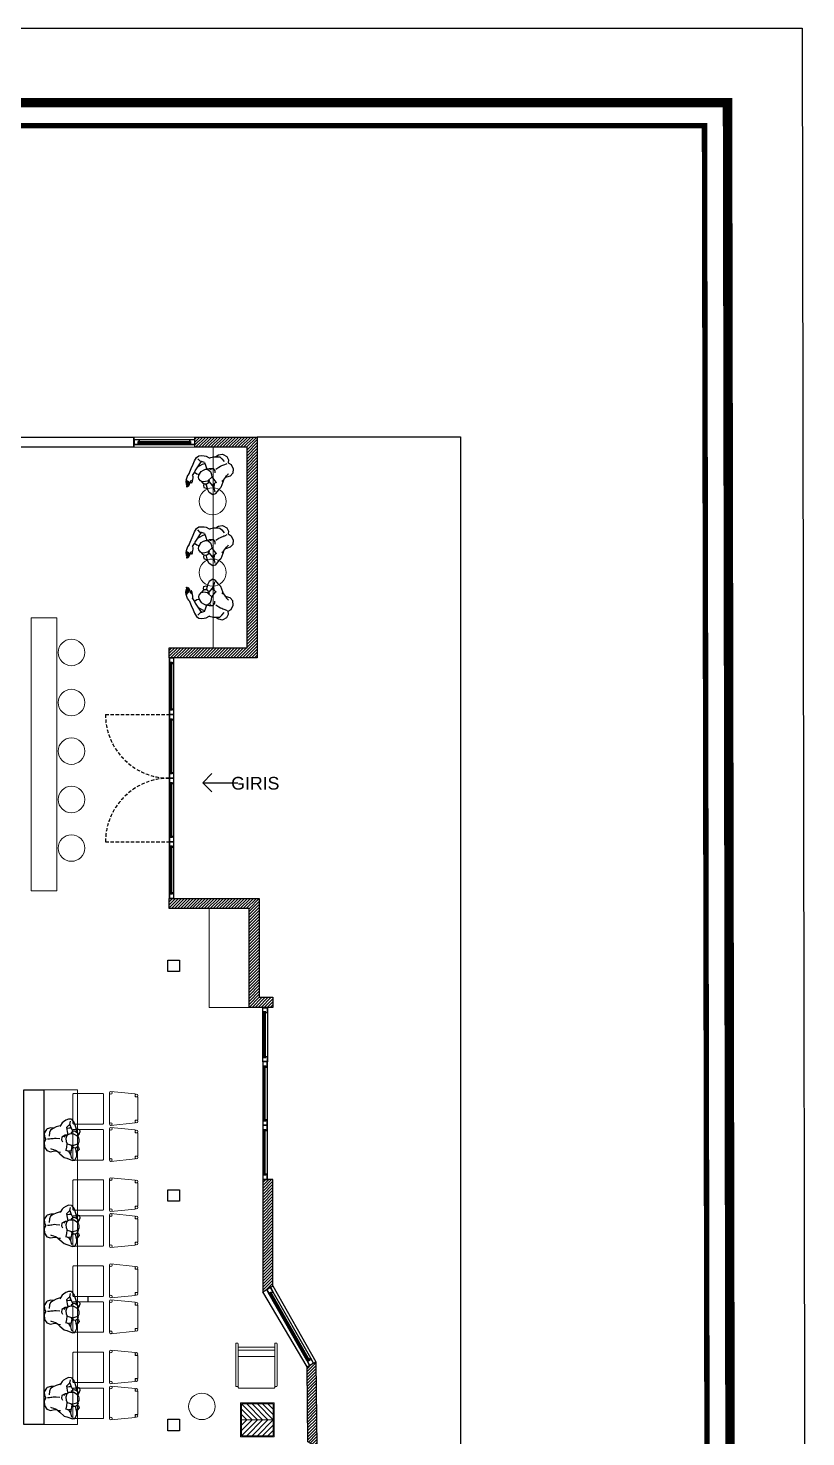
# Model space of a CAD drawing. Header units: centimetres. Extents: x 131563 to 145359, y 24878 to 28066.
# Drawn here: x 144211 to 145359, y 25986 to 28066 of the extents above; entities that cross this region are included whole.
import ezdxf

# ---------------------------------------------------------------- set-up
doc = ezdxf.new("R2010")
doc.units = ezdxf.units.CM
doc.header["$LTSCALE"] = 10
doc.header["$MEASUREMENT"] = 0
doc.linetypes.add('DASHED', pattern=[0.75, 0.5, -0.25])
for name, color, linetype in [('141125_RT1$0$xref_4_vitrin_kaplama$0$2DCAM', 4, 'Continuous'), ('141125_RT1$0$xref_4_vitrin_kaplama$0$2DKONST2', 253, 'Continuous'), ('LP-DIMENSION_INT_100', 51, 'Continuous'), ('S2000-002 Çizgi', 7, 'Continuous'), ('SD-YAZI', 233, 'Continuous'), ('wall', 255, 'Continuous')]:
    doc.layers.add(name, color=color, linetype=linetype)
for name, color, linetype, lineweight in [('ARK_AHŞAP', 45, 'Continuous', 15), ('ARK_METAL', 252, 'Continuous', 15), ('Auto-Antet', 7, 'Continuous', 18), ('tefriş', 45, 'Continuous', 18)]:
    doc.layers.add(name, color=color, linetype=linetype, lineweight=lineweight)
doc.styles.get("Standard").update_dxf_attribs({"font": 'arial.ttf'})
pattern_1 = [(45, (14975.7903, 0), (-2.20970869, 2.20970869), [])]

# ---------------------------------------------------------------- blocks, each defined once
blk = doc.blocks.new('insanplanoturan2')
for p, q in [((-4.3, 28), (-8.1, 30.2)), ((-1.5, 25.7), (-5.3, 20.4)), ((-3.6, 26.9), (-4.3, 28)), ((1.1, 27.4), (-1.5, 25.7)), ((3.3, 27.8), (1.1, 27.4)), ((7, 27.1), (3.3, 27.8)), ((8.6, 26), (7, 27.1)), ((10.1, 23.6), (8.6, 26)), ((10.2, 25.9), (9.3, 25.7)), ((9.3, 25.7), (9.6, 24.5)), ((11.4, 17.6), (10.1, 23.6)), ((11.6, 25.2), (10.2, 25.9)), ((13.4, 24.1), (11.6, 25.2)), ((13.2, 24.2), (15, 25.8)), ((15, 20.9), (13.4, 24.1)), ((14.5, 17.8), (15, 20.9)), ((16.3, 21.5), (14.7, 21.5)), ((15, 25.8), (17.9, 26.1)), ((15, 20.9), (15, 20.9)), ((20.1, 21.8), (16.3, 21.5)), ((17.9, 26.1), (20.4, 23.5)), ((23.7, 22.2), (20.1, 21.8)), ((20.4, 23.5), (20.2, 21.8)), ((27.8, 21.9), (23.7, 22.2)), ((33.1, 18.4), (27.8, 21.9)), ((-27.3, 18.7), (-27.9, 14.4)), ((-27.9, 14.4), (-26.5, 10.2)), ((-27.3, 18.7), (-27.3, 18.7)), ((-26.5, 10.2), (-24.7, 7)), ((-24.7, 7), (-23.1, 4.5)), ((-20, 15.9), (-24.5, 17.3)), ((-23.1, 4.5), (-19.4, 1.7)), ((-18.8, 14.3), (-20, 15.9)), ((-19.4, 1.7), (-18.3, 0.6)), ((-19.3, 1.6), (-18, -4.7)), ((-15.7, 10.7), (-18.8, 14.3)), ((-15.7, 10.7), (-9.9, 11)), ((-14, 17.3), (-14.4, 14.2)), ((-14.4, 14.2), (-14.1, 10.9)), ((-9.9, 11), (-5.1, 11.6)), ((-5.3, 20.4), (-5.8, 16.4)), ((-5.8, 16.4), (-5.8, 13.5)), ((-5.8, 14.5), (-5.5, 12.7)), ((-5.8, 13.5), (-4.1, 10.1)), ((-5.5, 12.7), (-4.9, 10.3)), ((-4.9, 10.3), (-4.5, 7.8)), ((-4.5, 7.8), (-2.1, 5.5)), ((-4.5, 7.8), (-4.5, 7.3)), ((-4.5, 7.3), (-2.4, 2.5)), ((-4.1, 10.1), (0.4, 8)), ((-2.4, 2.5), (1.6, 1.8)), ((0.4, 8), (4.7, 8.1)), ((1.6, 1.8), (4.6, 2.7)), ((4.7, 8.1), (8.4, 9.4)), ((8.3, 9.1), (13.3, 8.1)), ((8.4, 9.4), (11, 16.1)), ((11.4, 15), (10.6, 15.2)), ((11, 16.1), (11.4, 17.6)), ((11.4, 15), (12.6, 15.8)), ((12.6, 15.8), (13, 16.7)), ((12.9, 16.1), (20.7, 13.9)), ((13, 16.7), (14.5, 17.8)), ((13.3, 8.1), (17.6, 6.8)), ((17.6, 6.8), (19.3, 10.2)), ((17.6, 6.8), (18.6, 6.3)), ((19.3, 14.3), (19.3, 10.2)), ((19.3, 10.2), (24.2, 13.1)), ((20.7, 13.9), (24.2, 13.1)), ((22, -2.6), (28, 3.2)), ((24.2, 13.1), (28.6, 13.7)), ((28, 3.2), (29.4, 7)), ((28.6, 13.7), (30.4, 14.2)), ((29.4, 7), (33.3, 14.9)), ((33.3, 14.9), (33.1, 18.4)), ((-18, -4.7), (-16.2, -9.1)), ((-16.6, -8.2), (-17.3, -12.8)), ((-17.3, -12.8), (-16.1, -18.2)), ((-16.2, -9.1), (-14, -13.4)), ((-16.1, -18.2), (-15.3, -19.1)), ((-15.3, -19.1), (-10.3, -23)), ((-14, -13.4), (-10.4, -15.1)), ((-10.4, -15.1), (-5.2, -16.3)), ((-0.8, -6.1), (-1.2, -8.6)), ((-1.2, -8.6), (-1, -10.8)), ((-1, -10.8), (-1, -12.7)), ((-1, -12.7), (-1, -14.1)), ((-1, -14.1), (-0.7, -15.8)), ((-0.7, -15.8), (-1, -19.2)), ((0.1, -0.8), (-0.8, -6.1)), ((14.2, -14.2), (13.8, -15.3)), ((15.6, -11.1), (14.2, -14.2)), ((16.8, -8.8), (15.6, -11.1)), ((15.7, -21.3), (17.9, -16.1)), ((19.5, -4.9), (16.8, -8.8)), ((17.2, -10.3), (17.5, -7.8)), ((17.9, -16.1), (17.2, -10.3)), ((20, -1.6), (19.5, -4.9)), ((19.5, -4.9), (22, -2.6)), ((-10.3, -23), (-5, -23.1)), ((-5, -23.1), (-1.2, -21.4)), ((-1.2, -21.4), (3.1, -24.4)), ((3.1, -24.4), (10.1, -24.5)), ((10.1, -24.5), (15.7, -21.3))]:
    blk.add_line(p, q)
for points in [[(-27.3, 18.7), (-21.8, 22.3), (-14.1, 24.1), (-7.3, 24.6)], [(-8.1, 30.2), (-10.9, 29.7), (-12.2, 26.3), (-12.6, 24.2)], [(-1.5, 25.7), (-2.5, 27), (-5.4, 26.7), (-7.3, 24.6), (-9.2, 21.9), (-8.9, 19.2), (-7.3, 16.5), (-5.8, 16.4)], [(-20, 15.9), (-15.5, 16.7), (-9.5, 19.1), (-8.9, 19.2)]]:
    blk.add_lwpolyline(points)
blk = doc.blocks.new('xccxc')
at = {"rotation": 180}
blk.add_blockref('insanplanoturan2', (220488.9, -31825.1), dxfattribs=at)
blk = doc.blocks.new('dada')
for p, q in [((219967.8, -31810.1), (219965.6, -31815.3)), ((219965.6, -31815.3), (219966.3, -31821)), ((219973.4, -31806.9), (219967.8, -31810.1)), ((219967.9, -31820.3), (219969.4, -31817.1)), ((219969.4, -31817.1), (219969.8, -31816.1)), ((219980.5, -31807), (219973.4, -31806.9)), ((219984.7, -31810), (219980.5, -31807)), ((219984.3, -31815.6), (219984.6, -31812.1)), ((219984.6, -31817.3), (219984.3, -31815.6)), ((219984.6, -31818.7), (219984.6, -31817.3)), ((219984.6, -31820.5), (219984.6, -31818.7)), ((219988.6, -31808.2), (219984.7, -31810)), ((219993.9, -31808.4), (219988.6, -31808.2)), ((219994, -31816.3), (219988.8, -31815.1)), ((219998.9, -31812.3), (219993.9, -31808.4)), ((219997.6, -31817.9), (219994, -31816.3)), ((219999.7, -31822.2), (219997.6, -31817.9)), ((219999.7, -31813.2), (219998.9, -31812.3)), ((220000.9, -31818.5), (219999.7, -31813.2)), ((220000.2, -31823.1), (220000.9, -31818.5)), ((219954.2, -31838.4), (219950.3, -31846.2)), ((219955.5, -31834.6), (219954.2, -31838.4)), ((219961.5, -31828.8), (219955.5, -31834.6)), ((219964.1, -31826.5), (219961.5, -31828.8)), ((219963.6, -31829.8), (219964.1, -31826.5)), ((219964.1, -31826.5), (219966.7, -31822.6)), ((219965.9, -31838.1), (219964.3, -31841.6)), ((219965.9, -31838.1), (219965, -31837.7)), ((219970.3, -31839.5), (219965.9, -31838.1)), ((219966.3, -31821), (219966.1, -31823.5)), ((219966.7, -31822.6), (219967.9, -31820.3)), ((219975.3, -31840.4), (219970.3, -31839.5)), ((219978.8, -31839.4), (219975.1, -31840.7)), ((219983.2, -31839.4), (219978.8, -31839.4)), ((219982, -31833.1), (219978.9, -31834)), ((219985.9, -31833.9), (219982, -31833.1)), ((219987.6, -31841.5), (219983.2, -31839.4)), ((219983.4, -31830.6), (219984.4, -31825.3)), ((219984.4, -31825.3), (219984.7, -31822.8)), ((219984.7, -31822.8), (219984.6, -31820.5)), ((219988.1, -31839.2), (219985.7, -31836.9)), ((219988, -31838.6), (219985.9, -31833.9)), ((219988.1, -31839.2), (219988, -31838.6)), ((219988.5, -31841.6), (219988.1, -31839.2)), ((220001.6, -31826.6), (219999.7, -31822.2)), ((220002.8, -31833), (220001.6, -31826.6)), ((220002.9, -31833.1), (220001.9, -31831.9)), ((220006.7, -31835.8), (220002.9, -31833.1)), ((220008.3, -31838.4), (220006.7, -31835.8)), ((220010.1, -31841.6), (220008.3, -31838.4)), ((219950.3, -31846.2), (219950.4, -31849.8)), ((219950.4, -31849.8), (219955.8, -31853.3)), ((219954.9, -31845.1), (219953.1, -31845.6)), ((219959.4, -31844.5), (219954.9, -31845.1)), ((219955.8, -31853.3), (219959.9, -31853.5)), ((219964.3, -31841.6), (219959.4, -31844.5)), ((219962.8, -31845.2), (219959.4, -31844.5)), ((219959.9, -31853.5), (219963.5, -31853.2)), ((219970.6, -31847.5), (219962.8, -31845.2)), ((219963.2, -31854.8), (219963.4, -31853.2)), ((219965.6, -31857.5), (219963.2, -31854.8)), ((219963.5, -31853.2), (219967.3, -31852.8)), ((219964.2, -31845.6), (219964.3, -31841.6)), ((219968.5, -31857.1), (219965.6, -31857.5)), ((219967.3, -31852.8), (219968.8, -31852.9)), ((219970.3, -31855.5), (219968.5, -31857.1)), ((219969.1, -31849.2), (219968.6, -31852.2)), ((219968.6, -31852.2), (219970.2, -31855.4)), ((219968.6, -31852.2), (219968.6, -31852.2)), ((219970.6, -31848), (219969.1, -31849.2)), ((219970.2, -31855.4), (219972, -31856.6)), ((219971, -31847.2), (219970.6, -31848)), ((219972.2, -31846.3), (219971, -31847.2)), ((219972, -31856.6), (219973.4, -31857.2)), ((219972.2, -31846.3), (219972.9, -31846.5)), ((219972.6, -31847.5), (219972.2, -31849)), ((219972.2, -31849), (219973.4, -31855)), ((219975.1, -31840.7), (219972.6, -31847.5)), ((219973.4, -31855), (219974.9, -31857.4)), ((219973.4, -31857.2), (219974.3, -31857.1)), ((219974.3, -31857.1), (219974, -31855.9)), ((219974.9, -31857.4), (219976.6, -31858.5)), ((219976.6, -31858.5), (219980.3, -31859.2)), ((219980.3, -31859.2), (219982.4, -31858.8)), ((219982.4, -31858.8), (219985.1, -31857.1)), ((219985.1, -31857.1), (219988.9, -31851.8)), ((219985.8, -31856.2), (219987.9, -31859.4)), ((219989.4, -31844.9), (219987.6, -31841.5)), ((219987.9, -31859.4), (219991.6, -31861.6)), ((219989.1, -31844.1), (219988.5, -31841.6)), ((219993.5, -31842.3), (219988.6, -31843)), ((219988.9, -31851.8), (219989.4, -31847.8)), ((219989.4, -31845.9), (219989.1, -31844.1)), ((219989.4, -31847.8), (219989.4, -31844.9)), ((219991.6, -31861.6), (219993.2, -31859.7)), ((219993.2, -31859.7), (219997, -31853.7)), ((219999.3, -31842.1), (219993.5, -31842.3)), ((219997, -31853.7), (219997.9, -31845.6)), ((219997, -31853.7), (220000, -31849)), ((219997.9, -31845.6), (219997.6, -31842.2)), ((219998.7, -31863.7), (220003.7, -31858.5)), ((219999.3, -31842.1), (220002.3, -31845.7)), ((220000, -31849), (220002.3, -31845.7)), ((220002.3, -31845.7), (220003.5, -31847.3)), ((220003.5, -31847.3), (220008, -31848.7)), ((220003.7, -31858.5), (220007.4, -31854.5)), ((220007.4, -31854.5), (220010.8, -31850.1)), ((220011.5, -31845.8), (220010.1, -31841.6)), ((220010.8, -31850.1), (220011.5, -31845.8)), ((220010.8, -31850.1), (220010.8, -31850.1)), ((219976.3, -31878.1), (219976.7, -31876.9)), ((219976.4, -31878.4), (219976.3, -31878.1)), ((219976.8, -31878.5), (219976.4, -31878.4)), ((219976.5, -31879.8), (219978.1, -31877.9)), ((219976.6, -31880.4), (219976.5, -31879.8)), ((219976.9, -31880.6), (219976.6, -31880.4)), ((219976.7, -31876.9), (219977.5, -31876.1)), ((219977.9, -31877.8), (219976.8, -31878.5)), ((219979.2, -31879.3), (219976.9, -31880.6)), ((219977.5, -31876.1), (219978.5, -31875)), ((219978.7, -31877), (219977.9, -31877.8)), ((219978.1, -31877.9), (219979, -31877.2)), ((219978.5, -31875), (219979.2, -31874.4)), ((219980.1, -31875.8), (219978.7, -31877)), ((219980.1, -31870.4), (219978.8, -31871.8)), ((219978.8, -31871.8), (219978.9, -31872.1)), ((219978.9, -31872.1), (219979.2, -31872.2)), ((219979, -31877.2), (219980.3, -31876.2)), ((219979.2, -31872.2), (219981.2, -31871.8)), ((219979.2, -31874.4), (219980.3, -31873.4)), ((219981, -31877.7), (219979.2, -31879.3)), ((219981.2, -31878.6), (219979.2, -31879.3)), ((219979.4, -31879.5), (219979.2, -31879.3)), ((219981, -31879.2), (219979.4, -31879.5)), ((219981, -31869.8), (219980.1, -31870.4)), ((219982.1, -31874.4), (219980.1, -31875.8)), ((219980.3, -31873.4), (219981.5, -31872.2)), ((219980.3, -31876.2), (219981.3, -31875.3)), ((219983.2, -31868.1), (219981, -31869.8)), ((219982.2, -31876.8), (219981, -31877.7)), ((219984.3, -31878.3), (219981, -31879.2)), ((219981.2, -31871.8), (219982.2, -31871.3)), ((219983.5, -31877.4), (219981.2, -31878.6)), ((219981.3, -31875.3), (219982.2, -31874.6)), ((219981.5, -31872.2), (219982.2, -31871.3)), ((219982.2, -31874.6), (219982.1, -31874.4)), ((219982.2, -31871.3), (219982.7, -31870.2)), ((219982.2, -31874.6), (219983.9, -31875.9)), ((219982.2, -31876.8), (219983.9, -31875.9)), ((219984.9, -31866.8), (219983.2, -31868.1)), ((219985.2, -31876.8), (219983.5, -31877.4)), ((219983.9, -31875.9), (219986.7, -31877.1)), ((219986.7, -31877.1), (219984.3, -31878.3)), ((219986.8, -31865.9), (219984.9, -31866.8)), ((219986, -31876.8), (219985.2, -31876.8)), ((219987.9, -31875.9), (219986.7, -31877.1)), ((219988.6, -31865.9), (219986.8, -31865.9)), ((219991.2, -31872.7), (219987.9, -31875.9)), ((219988.6, -31865.9), (219991.6, -31861.6)), ((219993.3, -31869.5), (219991.2, -31872.7)), ((219993.3, -31869.5), (219998.7, -31863.7))]:
    blk.add_line(p, q)

msp = doc.modelspace()

# ---------------------------------------------------------------- hatches: boundary and pattern name
at = {"layer": 'LP-DIMENSION_INT_100'}
h = msp.add_hatch(dxfattribs=at)
h.set_pattern_fill('ANSI31', color=252, scale=25)
h.set_pattern_definition(pattern_1)
h.paths.add_polyline_path([(144457.5, 27447.2), (144457.5, 27462.2), (144549.5, 27462.2), (144549.5, 27136.2), (144419.5, 27136.2), (144419.5, 27151.2), (144534.5, 27151.2), (144534.5, 27447.2)])
h = msp.add_hatch(dxfattribs=at)
h.set_pattern_fill('ANSI31', color=252, scale=25)
h.set_pattern_definition(pattern_1)
h.paths.add_polyline_path([(144419.5, 26781.2), (144552.5, 26781.2), (144552.5, 26635.2), (144572.5, 26635.2), (144572.5, 26620.2), (144537.5, 26620.2), (144537.5, 26766.2), (144419.5, 26766.2)])
h = msp.add_hatch(dxfattribs=at)
h.set_pattern_fill('ANSI31', color=252, scale=25)
h.set_pattern_definition(pattern_1)
h.paths.add_polyline_path([(144572.5, 26366.2), (144557.5, 26366.2), (144557.5, 26200.2), (144572.5, 26209)])
h = msp.add_hatch(dxfattribs=at)
h.set_pattern_fill('ANSI31', color=252, scale=25)
h.set_pattern_definition(pattern_1)
h.paths.add_polyline_path([(144624, 25979), (144622.9, 26089.5), (144635.8, 26097.2), (144637.2, 25971.7)])

# ---------------------------------------------------------------- linework, layer by layer
msp.add_line((144300, 26185.6, 0), (144300, 26193.6, 0))
msp.add_lwpolyline([(142189.1, 28066), (145353.5, 28066), (145359, 24878.1), (142194.7, 24878.1)], close=True)
at = {"layer": '141125_RT1$0$xref_4_vitrin_kaplama$0$2DCAM'}
for p, q in [((144449.5, 27458.4), (144375.5, 27458.4)), ((144375.8, 27451.4), (144449.2, 27451.4)), ((144419.5, 27127.9), (144419.5, 27061)), ((144426.5, 27060.7), (144426.5, 27128.2)), ((144419.5, 27044.4), (144419.5, 26967)), ((144426.5, 26966.7), (144426.5, 27044.7)), ((144419.5, 26950.4), (144419.5, 26873)), ((144426.5, 26872.7), (144426.5, 26950.7)), ((144419.5, 26856.6), (144419.5, 26789.5)), ((144426.5, 26789.2), (144426.5, 26856.9)), ((144557.5, 26548.2), (144557.5, 26611.9)), ((144564.5, 26612.2), (144564.5, 26547.9)), ((144557.5, 26531.9), (144557.5, 26454.5)), ((144564.5, 26454.2), (144564.5, 26532.2)), ((144557.5, 26438.1), (144557.5, 26374.5)), ((144564.5, 26374.2), (144564.5, 26438.4)), ((144622.5, 26099), (144567, 26196.9)), ((144628.7, 26102.2), (144573.2, 26200.1))]:
    msp.add_line(p, q, dxfattribs=at)
for points in [[(144450.9, 27455.1), (144374.1, 27455.1)], [(144374.1, 27452.9), (144375.1, 27452.9), (144375.1, 27454.5), (144374.1, 27454.5)], [(144374.1, 27454.5), (144450.9, 27454.5)], [(144450.9, 27452.3), (144374.1, 27452.3), (144374.1, 27452.9), (144450.9, 27452.9)], [(144450.9, 27454.5), (144449.9, 27454.5), (144449.9, 27452.9), (144450.9, 27452.9)], [(144420.4, 27059.3), (144420.4, 27129.6), (144421, 27129.6), (144421, 27060.3)], [(144421, 27129.6), (144421, 27128.6), (144422.6, 27128.6), (144422.6, 27129.6)], [(144422.6, 27129.6), (144422.6, 27060.3)], [(144423.2, 27059.3), (144423.2, 27129.6)], [(144422.6, 27086.2), (144422.6, 27087.2), (144421, 27087.2), (144421, 27086.2)], [(144422.6, 27059.3), (144422.6, 27060.3), (144421, 27060.3), (144421, 27059.3)], [(144420.4, 26965.3), (144420.4, 27046.1), (144421, 27046.1), (144421, 26965.3)], [(144421, 27046.1), (144421, 27045.1), (144422.6, 27045.1), (144422.6, 27046.1)], [(144422.6, 27046.1), (144422.6, 26965.3)], [(144423.2, 26965.3), (144423.2, 27046.1)], [(144422.6, 26965.3), (144422.6, 26966.3), (144421, 26966.3), (144421, 26965.3)], [(144420.4, 26871.3), (144420.4, 26952.1), (144421, 26952.1), (144421, 26871.3)], [(144421, 26952.1), (144421, 26951.1), (144422.6, 26951.1), (144422.6, 26952.1)], [(144422.6, 26952.1), (144422.6, 26871.3)], [(144423.2, 26871.3), (144423.2, 26952.1)], [(144422.6, 26871.3), (144422.6, 26872.3), (144421, 26872.3), (144421, 26871.3)], [(144420.4, 26787.8), (144420.4, 26858.3), (144421, 26858.3), (144421, 26787.8)], [(144421, 26858.3), (144421, 26857.3), (144422.6, 26857.3), (144422.6, 26858.3)], [(144422.6, 26858.3), (144422.6, 26787.8)], [(144423.2, 26787.8), (144423.2, 26858.3)], [(144422.6, 26787.8), (144422.6, 26788.8), (144421, 26788.8), (144421, 26787.8)], [(144558.4, 26613.6), (144558.4, 26546.5), (144559, 26546.5), (144559, 26613.6)], [(144560.6, 26613.6), (144560.6, 26612.6), (144559, 26612.6), (144559, 26613.6)], [(144560.6, 26546.5), (144560.6, 26613.6)], [(144561.2, 26613.6), (144561.2, 26546.5)], [(144559, 26546.5), (144559, 26547.5), (144560.6, 26547.5), (144560.6, 26546.5)], [(144558.4, 26452.8), (144558.4, 26533.6), (144559, 26533.6), (144559, 26452.8)], [(144559, 26533.6), (144559, 26532.6), (144560.6, 26532.6), (144560.6, 26533.6)], [(144560.6, 26533.6), (144560.6, 26452.8)], [(144561.2, 26452.8), (144561.2, 26533.6)], [(144560.6, 26452.8), (144560.6, 26453.8), (144559, 26453.8), (144559, 26452.8)], [(144558.4, 26372.8), (144558.4, 26439.8), (144559, 26439.8), (144559, 26372.8)], [(144559, 26439.8), (144559, 26438.8), (144560.6, 26438.8), (144560.6, 26439.8)], [(144560.6, 26439.8), (144560.6, 26372.8)], [(144561.2, 26372.8), (144561.2, 26439.8)], [(144560.6, 26372.8), (144560.6, 26373.8), (144559, 26373.8), (144559, 26372.8)], [(144624.1, 26097.9), (144567.2, 26198.3), (144567.8, 26198.6), (144624.6, 26098.2)], [(144567.8, 26198.6), (144568.2, 26197.7), (144569.6, 26198.5), (144569.1, 26199.4)], [(144569.1, 26199.4), (144626, 26099)], [(144626.5, 26099.3), (144569.7, 26199.7)], [(144626, 26099), (144625.5, 26099.9), (144624.1, 26099.1), (144624.6, 26098.2)]]:
    msp.add_lwpolyline(points, dxfattribs=at)
at = {"layer": '141125_RT1$0$xref_4_vitrin_kaplama$0$2DKONST2'}
for points in [[(144374.1, 27451.9), (144374.1, 27455.7), (144375.5, 27455.7), (144375.5, 27458.4), (144368.5, 27458.4), (144368.5, 27458.4), (144367.5, 27458.4), (144367.5, 27451.9), (144367.5, 27451.9), (144367.5, 27451.4), (144375.8, 27451.4), (144375.8, 27451.9)], [(144373.9, 27451.7), (144373.9, 27456), (144375.3, 27456), (144375.3, 27458.2), (144368.8, 27458.2), (144368.8, 27458.2), (144367.8, 27458.2), (144367.8, 27451.7)], [(144456.5, 27451.4), (144457.5, 27451.4), (144457.5, 27457.9), (144457.5, 27457.9), (144457.5, 27458.4), (144449.5, 27458.4), (144449.5, 27455.7), (144450.9, 27455.7), (144450.9, 27451.9), (144449.2, 27451.9), (144449.2, 27451.4), (144456.5, 27451.4)], [(144456.3, 27451.7), (144457.3, 27451.7), (144457.3, 27458.2), (144449.8, 27458.2), (144449.8, 27456), (144451.2, 27456), (144451.2, 27451.7), (144456.3, 27451.7)], [(144420, 27129.6), (144423.8, 27129.6), (144423.8, 27128.2), (144426.5, 27128.2), (144426.5, 27135.2), (144426.5, 27135.2), (144426.5, 27136.2), (144420, 27136.2), (144420, 27136.2), (144419.5, 27136.2), (144419.5, 27127.9), (144420, 27127.9)], [(144419.8, 27129.8), (144424.1, 27129.8), (144424.1, 27128.4), (144426.3, 27128.4), (144426.3, 27134.9), (144426.3, 27134.9), (144426.3, 27135.9), (144419.8, 27135.9)], [(144419.5, 27053.7), (144419.5, 27052.7), (144426, 27052.7), (144426, 27052.7), (144426.5, 27052.7), (144426.5, 27060.7), (144423.8, 27060.7), (144423.8, 27059.3), (144420, 27059.3), (144420, 27061), (144419.5, 27061), (144419.5, 27053.7)], [(144419.8, 27053.9), (144419.8, 27052.9), (144426.3, 27052.9), (144426.3, 27060.4), (144424.1, 27060.4), (144424.1, 27059), (144419.8, 27059), (144419.8, 27053.9)], [(144420, 27046.1), (144423.8, 27046.1), (144423.8, 27044.7), (144426.5, 27044.7), (144426.5, 27051.7), (144426.5, 27051.7), (144426.5, 27052.7), (144420, 27052.7), (144420, 27052.7), (144419.5, 27052.7), (144419.5, 27044.4), (144420, 27044.4)], [(144419.8, 27046.3), (144424.1, 27046.3), (144424.1, 27044.9), (144426.3, 27044.9), (144426.3, 27051.4), (144426.3, 27051.4), (144426.3, 27052.4), (144419.8, 27052.4)], [(144419.5, 26959.7), (144419.5, 26958.7), (144426, 26958.7), (144426, 26958.7), (144426.5, 26958.7), (144426.5, 26966.7), (144423.8, 26966.7), (144423.8, 26965.3), (144420, 26965.3), (144420, 26967), (144419.5, 26967), (144419.5, 26959.7)], [(144420, 26952.1), (144423.8, 26952.1), (144423.8, 26950.7), (144426.5, 26950.7), (144426.5, 26957.7), (144426.5, 26957.7), (144426.5, 26958.7), (144420, 26958.7), (144420, 26958.7), (144419.5, 26958.7), (144419.5, 26950.4), (144420, 26950.4)], [(144419.8, 26959.9), (144419.8, 26958.9), (144426.3, 26958.9), (144426.3, 26966.4), (144424.1, 26966.4), (144424.1, 26965), (144419.8, 26965), (144419.8, 26959.9)], [(144419.8, 26952.3), (144424.1, 26952.3), (144424.1, 26950.9), (144426.3, 26950.9), (144426.3, 26957.4), (144426.3, 26957.4), (144426.3, 26958.4), (144419.8, 26958.4)], [(144419.5, 26865.7), (144419.5, 26864.7), (144426, 26864.7), (144426, 26864.7), (144426.5, 26864.7), (144426.5, 26872.7), (144423.8, 26872.7), (144423.8, 26871.3), (144420, 26871.3), (144420, 26873), (144419.5, 26873), (144419.5, 26865.7)], [(144419.8, 26865.9), (144419.8, 26864.9), (144426.3, 26864.9), (144426.3, 26872.4), (144424.1, 26872.4), (144424.1, 26871), (144419.8, 26871), (144419.8, 26865.9)], [(144420, 26858.3), (144423.8, 26858.3), (144423.8, 26856.9), (144426.5, 26856.9), (144426.5, 26863.9), (144426.5, 26863.9), (144426.5, 26864.9), (144420, 26864.9), (144420, 26864.9), (144419.5, 26864.9), (144419.5, 26856.6), (144420, 26856.6)], [(144419.8, 26858.6), (144424.1, 26858.6), (144424.1, 26857.2), (144426.3, 26857.2), (144426.3, 26863.7), (144426.3, 26863.7), (144426.3, 26864.7), (144419.8, 26864.7)], [(144419.5, 26782.2), (144419.5, 26781.2), (144426, 26781.2), (144426, 26781.2), (144426.5, 26781.2), (144426.5, 26789.2), (144423.8, 26789.2), (144423.8, 26787.8), (144420, 26787.8), (144420, 26789.5), (144419.5, 26789.5), (144419.5, 26782.2)], [(144419.8, 26782.4), (144419.8, 26781.4), (144426.3, 26781.4), (144426.3, 26788.9), (144424.1, 26788.9), (144424.1, 26787.5), (144419.8, 26787.5), (144419.8, 26782.4)], [(144557.5, 26619.2), (144557.5, 26620.2), (144564, 26620.2), (144564, 26620.2), (144564.5, 26620.2), (144564.5, 26612.2), (144561.8, 26612.2), (144561.8, 26613.6), (144558, 26613.6), (144558, 26611.9), (144557.5, 26611.9), (144557.5, 26619.2)], [(144557.8, 26618.9), (144557.8, 26619.9), (144564.3, 26619.9), (144564.3, 26612.4), (144562.1, 26612.4), (144562.1, 26613.8), (144557.8, 26613.8), (144557.8, 26618.9)], [(144558, 26546.5), (144561.8, 26546.5), (144561.8, 26547.9), (144564.5, 26547.9), (144564.5, 26540.9), (144564.5, 26540.9), (144564.5, 26539.9), (144558, 26539.9), (144558, 26539.9), (144557.5, 26539.9), (144557.5, 26548.2), (144558, 26548.2)], [(144558, 26533.6), (144561.8, 26533.6), (144561.8, 26532.2), (144564.5, 26532.2), (144564.5, 26539.2), (144564.5, 26539.2), (144564.5, 26540.2), (144558, 26540.2), (144558, 26540.2), (144557.5, 26540.2), (144557.5, 26531.9), (144558, 26531.9)], [(144557.8, 26546.3), (144562.1, 26546.3), (144562.1, 26547.7), (144564.3, 26547.7), (144564.3, 26541.2), (144564.3, 26541.2), (144564.3, 26540.2), (144557.8, 26540.2)], [(144557.8, 26533.8), (144562.1, 26533.8), (144562.1, 26532.4), (144564.3, 26532.4), (144564.3, 26538.9), (144564.3, 26538.9), (144564.3, 26539.9), (144557.8, 26539.9)], [(144557.5, 26447.2), (144557.5, 26446.2), (144564, 26446.2), (144564, 26446.2), (144564.5, 26446.2), (144564.5, 26454.2), (144561.8, 26454.2), (144561.8, 26452.8), (144558, 26452.8), (144558, 26454.5), (144557.5, 26454.5), (144557.5, 26447.2)], [(144557.8, 26447.4), (144557.8, 26446.4), (144564.3, 26446.4), (144564.3, 26453.9), (144562.1, 26453.9), (144562.1, 26452.5), (144557.8, 26452.5), (144557.8, 26447.4)], [(144558, 26439.8), (144561.8, 26439.8), (144561.8, 26438.4), (144564.5, 26438.4), (144564.5, 26445.4), (144564.5, 26445.4), (144564.5, 26446.4), (144558, 26446.4), (144558, 26446.4), (144557.5, 26446.4), (144557.5, 26438.1), (144558, 26438.1)], [(144557.8, 26440.1), (144562.1, 26440.1), (144562.1, 26438.7), (144564.3, 26438.7), (144564.3, 26445.2), (144564.3, 26445.2), (144564.3, 26446.2), (144557.8, 26446.2)], [(144557.5, 26367.2), (144557.5, 26366.2), (144564, 26366.2), (144564, 26366.2), (144564.5, 26366.2), (144564.5, 26374.2), (144561.8, 26374.2), (144561.8, 26372.8), (144558, 26372.8), (144558, 26374.5), (144557.5, 26374.5), (144557.5, 26367.2)], [(144557.8, 26367.4), (144557.8, 26366.4), (144564.3, 26366.4), (144564.3, 26373.9), (144562.1, 26373.9), (144562.1, 26372.5), (144557.8, 26372.5), (144557.8, 26367.4)], [(144566.9, 26198.1), (144570.2, 26200), (144570.9, 26198.8), (144573.2, 26200.1), (144569.8, 26206.2), (144569.8, 26206.2), (144569.3, 26207.1), (144563.6, 26203.9), (144563.6, 26203.9), (144563.2, 26203.6), (144567.3, 26196.4), (144567.7, 26196.6)], [(144566.5, 26198.2), (144570.3, 26200.3), (144571, 26199.1), (144572.9, 26200.2), (144569.7, 26205.9), (144569.7, 26205.9), (144569.2, 26206.7), (144563.5, 26203.5)], [(144626, 26092.6), (144626.5, 26091.8), (144632.2, 26094.9), (144632.2, 26094.9), (144632.6, 26095.2), (144628.7, 26102.2), (144626.3, 26100.8), (144627, 26099.6), (144623.7, 26097.8), (144622.9, 26099.2), (144622.4, 26099), (144626, 26092.6)], [(144626.1, 26093), (144626.6, 26092.1), (144632.3, 26095.3), (144628.6, 26101.8), (144626.7, 26100.7), (144627.4, 26099.5), (144623.6, 26097.4), (144626.1, 26093)]]:
    msp.add_lwpolyline(points, close=True, dxfattribs=at)
at = {"layer": '141125_RT1$0$xref_4_vitrin_kaplama$0$2DKONST2', "linetype": 'DASHED'}
for points in [[(144325.5, 27052.7), (144419.5, 27052.7)], [(144325.5, 26864.7), (144419.5, 26864.7)]]:
    msp.add_lwpolyline(points, dxfattribs=at)
for centre, start, end in [((144419.5, 27052.7), 180.0003, 270.0003), ((144419.5, 26864.7), 89.9997, 179.9997)]:
    msp.add_arc(centre, 94, start, end, dxfattribs=at)
at = {"layer": 'ARK_AHŞAP'}
for p, q in [((144284.4, 26498.7, 0), (144284.4, 26004.7, 0.7)), ((144517.8, 26061.4), (144517.8, 26123.7)), ((144517.8, 26061.4), (144517.8, 26123.7)), ((144518.8, 26124.7), (144520.3, 26124.7)), ((144518.8, 26124.7), (144520.3, 26124.7)), ((144521.3, 26061.4), (144521.3, 26123.7)), ((144521.3, 26061.4), (144521.3, 26123.7)), ((144575.3, 26061.4), (144575.3, 26123.7)), ((144577.8, 26124.7), (144576.3, 26124.7)), ((144578.8, 26061.4), (144578.8, 26123.7)), ((144518.8, 26060.4), (144520.3, 26060.4)), ((144518.8, 26060.4), (144520.3, 26060.4)), ((144577.8, 26060.4), (144576.3, 26060.4)), ((144549.6, 26011.4), (144526.2, 26034.8)), ((144541.8, 26011.4), (144526.2, 26027)), ((144541.8, 26011.4), (144526.2, 26027)), ((144526.2, 26019.2), (144534, 26011.4)), ((144526.2, 26019.2), (144534, 26011.4)), ((144557.4, 26011.4), (144534, 26034.8)), ((144565.2, 26011.4), (144541.8, 26034.8)), ((144573, 26011.4), (144549.6, 26034.8)), ((144573, 26019.2), (144557.4, 26034.8)), ((144573, 26027), (144565.2, 26034.8)), ((144573, 26019.2), (144565.2, 26027)), ((144573, 26011.4), (144526.2, 26011.4)), ((144549.6, 26011.4), (144526.2, 25987.9)), ((144541.8, 26011.4), (144526.2, 25995.8)), ((144526.2, 26003.6), (144534, 26011.4)), ((144541.8, 26011.4), (144526.2, 25995.8)), ((144526.2, 26003.6), (144534, 26011.4)), ((144557.4, 26011.4), (144534, 25987.9)), ((144565.2, 26011.4), (144541.8, 25987.9)), ((144573, 26011.4), (144549.6, 25987.9)), ((144573, 26003.6), (144557.4, 25987.9)), ((144573, 26003.6), (144565.2, 25995.8)), ((144573, 25995.8), (144565.2, 25987.9))]:
    msp.add_line(p, q, dxfattribs=at)
for points in [[(144215.7, 27195.4), (144253.7, 27195.4), (144253.7, 26792.2), (144215.7, 26792.2)], [(144537.5, 26620.2), (144478.5, 26620.2), (144478.5, 26766.2), (144537.5, 26766.2)], [(144284.4, 26004.7), (144234.4, 26004.7), (144234.4, 26498.7), (144284.4, 26498.7)], [(144524.6, 26036.4), (144524.6, 25986.4), (144574.6, 25986.4), (144574.6, 26036.4)], [(144526.2, 26034.8), (144526.2, 25987.9), (144573, 25987.9), (144573, 26034.8)]]:
    msp.add_lwpolyline(points, close=True, dxfattribs=at)
at = {"layer": 'ARK_AHŞAP', "elevation": 0}
for points in [[(144278.5, 26493.1), (144321.5, 26493.1, -0.414214), (144322.5, 26492.1), (144322.5, 26449.1, -0.414214), (144321.5, 26448.1), (144278.5, 26448.1, -0.414214), (144277.5, 26449.1), (144277.5, 26492.1, -0.414214)], [(144278.5, 26440), (144321.5, 26440, -0.414214), (144322.5, 26439), (144322.5, 26396, -0.414214), (144321.5, 26395), (144278.5, 26395, -0.414214), (144277.5, 26396), (144277.5, 26439, -0.414214)], [(144278.5, 26365.9), (144321.5, 26365.9, -0.414214), (144322.5, 26364.9), (144322.5, 26321.9, -0.414214), (144321.5, 26320.9), (144278.5, 26320.9, -0.414214), (144277.5, 26321.9), (144277.5, 26364.9, -0.414214)], [(144278.5, 26312.8), (144321.5, 26312.8, -0.414214), (144322.5, 26311.8), (144322.5, 26268.8, -0.414214), (144321.5, 26267.8), (144278.5, 26267.8, -0.414214), (144277.5, 26268.8), (144277.5, 26311.8, -0.414214)], [(144278.5, 26238.6), (144321.5, 26238.6, -0.414214), (144322.5, 26237.6), (144322.5, 26194.6, -0.414214), (144321.5, 26193.6), (144278.5, 26193.6, -0.414214), (144277.5, 26194.6), (144277.5, 26237.6, -0.414214)], [(144278.5, 26185.6), (144321.5, 26185.6, -0.414214), (144322.5, 26184.6), (144322.5, 26141.6, -0.414214), (144321.5, 26140.6), (144278.5, 26140.6, -0.414214), (144277.5, 26141.6), (144277.5, 26184.6, -0.414214)], [(144278.5, 26111.4), (144321.5, 26111.4, -0.414214), (144322.5, 26110.4), (144322.5, 26067.4, -0.414214), (144321.5, 26066.4), (144278.5, 26066.4, -0.414214), (144277.5, 26067.4), (144277.5, 26110.4, -0.414214)], [(144278.5, 26058.3), (144321.5, 26058.3, -0.414214), (144322.5, 26057.3), (144322.5, 26014.3, -0.414214), (144321.5, 26013.3), (144278.5, 26013.3, -0.414214), (144277.5, 26014.3), (144277.5, 26057.3, -0.414214)]]:
    msp.add_lwpolyline(points, format="xyb", close=True, dxfattribs=at)
at = {"layer": 'ARK_AHŞAP'}
for centre, radius in [((144275.3, 27144.4), 19.6), ((144275.3, 27070.3), 19.6), ((144275.3, 26998.7), 19.6), ((144275.3, 26927.2), 19.6), ((144275.3, 26855.6), 19.6), ((144333.4, 26494.1), 2), ((144371.4, 26490.3), 2), ((144371.4, 26451.9), 2), ((144333.4, 26448.1), 2), ((144333.4, 26441), 2), ((144371.4, 26437.2), 2), ((144333.4, 26395), 2), ((144333.4, 26395), 2), ((144371.4, 26398.8), 2), ((144333.4, 26366.9), 2), ((144371.4, 26363.1), 2), ((144333.4, 26320.9), 2), ((144333.4, 26313.8), 2), ((144371.4, 26324.7), 2), ((144371.4, 26310), 2), ((144333.4, 26267.8), 2), ((144333.4, 26267.8), 2), ((144371.4, 26271.6), 2), ((144333.4, 26239.6), 2), ((144371.4, 26235.8), 2), ((144333.4, 26193.6), 2), ((144333.4, 26186.6), 2), ((144371.4, 26197.4), 2), ((144371.4, 26182.8), 2), ((144333.4, 26140.6), 2), ((144333.4, 26140.6), 2), ((144371.4, 26144.4), 2), ((144333.4, 26112.4), 2), ((144371.4, 26108.6), 2), ((144333.4, 26066.4), 2), ((144333.4, 26059.3), 2), ((144371.4, 26070.2), 2), ((144371.4, 26055.5), 2), ((144467.8, 26031.3), 19.6), ((144371.4, 26017.1), 2), ((144333.4, 26013.3), 2), ((144333.4, 26013.3), 2)]:
    msp.add_circle(centre, radius, dxfattribs=at)
for centre, start, end in [((144518.8, 26123.7), 90, 180), ((144518.8, 26123.7), 90, 180), ((144520.3, 26123.7), 0, 90), ((144520.3, 26123.7), 0, 90), ((144576.3, 26123.7), 90, 180), ((144577.8, 26123.7), 0, 90), ((144518.8, 26061.4), 180, 270), ((144518.8, 26061.4), 180, 270), ((144520.3, 26061.4), 270, 0), ((144520.3, 26061.4), 270, 0), ((144576.3, 26061.4), 180, 270), ((144577.8, 26061.4), 270, 0)]:
    msp.add_arc(centre, 1, start, end, dxfattribs=at)
at = {"layer": 'ARK_METAL'}
for p, q in [((144369.4, 26492.5), (144333.6, 26496.1)), ((144331.4, 26494.1), (144331.4, 26448.1)), ((144369.4, 26488.3), (144369.4, 26492.5)), ((144373.4, 26488.3), (144369.4, 26488.3)), ((144373.4, 26471.1), (144373.4, 26488.3)), ((144373.4, 26453.9), (144373.4, 26488.3)), ((144369.4, 26453.9), (144369.4, 26449.7)), ((144373.4, 26453.9), (144369.4, 26453.9)), ((144331.4, 26441), (144331.4, 26395)), ((144369.4, 26449.7), (144333.6, 26446.1)), ((144369.4, 26439.4), (144333.6, 26443)), ((144369.4, 26435.2), (144369.4, 26439.4)), ((144373.4, 26435.2), (144369.4, 26435.2)), ((144373.4, 26418), (144373.4, 26435.2)), ((144373.4, 26400.8), (144373.4, 26435.2)), ((144369.4, 26396.6), (144333.6, 26393)), ((144369.4, 26400.8), (144369.4, 26396.6)), ((144373.4, 26400.8), (144369.4, 26400.8)), ((144331.4, 26366.9), (144331.4, 26320.9)), ((144369.4, 26365.3), (144333.6, 26368.9)), ((144369.4, 26361.1), (144369.4, 26365.3)), ((144373.4, 26361.1), (144369.4, 26361.1)), ((144373.4, 26343.9), (144373.4, 26361.1)), ((144373.4, 26326.7), (144373.4, 26361.1)), ((144331.4, 26313.8), (144331.4, 26267.8)), ((144369.4, 26322.5), (144333.6, 26318.9)), ((144369.4, 26312.2), (144333.6, 26315.8)), ((144369.4, 26326.7), (144369.4, 26322.5)), ((144373.4, 26326.7), (144369.4, 26326.7)), ((144369.4, 26308), (144369.4, 26312.2)), ((144373.4, 26308), (144369.4, 26308)), ((144373.4, 26290.8), (144373.4, 26308)), ((144373.4, 26273.6), (144373.4, 26308)), ((144369.4, 26269.4), (144333.6, 26265.8)), ((144369.4, 26273.6), (144369.4, 26269.4)), ((144373.4, 26273.6), (144369.4, 26273.6)), ((144331.4, 26239.6), (144331.4, 26193.6)), ((144369.4, 26238), (144333.6, 26241.6)), ((144369.4, 26233.8), (144369.4, 26238)), ((144373.4, 26233.8), (144369.4, 26233.8)), ((144373.4, 26216.6), (144373.4, 26233.8)), ((144373.4, 26199.4), (144373.4, 26233.8)), ((144331.4, 26186.6), (144331.4, 26140.6)), ((144369.4, 26195.2), (144333.6, 26191.7)), ((144369.4, 26185), (144333.6, 26188.6)), ((144369.4, 26199.4), (144369.4, 26195.2)), ((144373.4, 26199.4), (144369.4, 26199.4)), ((144369.4, 26180.8), (144369.4, 26185)), ((144373.4, 26180.8), (144369.4, 26180.8)), ((144373.4, 26163.6), (144373.4, 26180.8)), ((144373.4, 26146.4), (144373.4, 26180.8)), ((144369.4, 26142.2), (144333.6, 26138.6)), ((144369.4, 26146.4), (144369.4, 26142.2)), ((144373.4, 26146.4), (144369.4, 26146.4)), ((144331.4, 26112.4), (144331.4, 26066.4)), ((144369.4, 26110.8), (144333.6, 26114.4)), ((144369.4, 26106.6), (144369.4, 26110.8)), ((144373.4, 26106.6), (144369.4, 26106.6)), ((144373.4, 26089.4), (144373.4, 26106.6)), ((144373.4, 26072.2), (144373.4, 26106.6)), ((144521.3, 26118.8), (144548.3, 26118.8)), ((144521.3, 26114.1), (144548.3, 26114.1)), ((144521.3, 26105.1), (144548.3, 26105.1)), ((144575.3, 26118.8), (144548.3, 26118.8)), ((144575.3, 26114.1), (144548.3, 26114.1)), ((144575.3, 26105.1), (144548.3, 26105.1)), ((144331.4, 26059.3), (144331.4, 26013.3)), ((144369.4, 26068), (144333.6, 26064.4)), ((144369.4, 26057.7), (144333.6, 26061.3)), ((144369.4, 26072.2), (144369.4, 26068)), ((144373.4, 26072.2), (144369.4, 26072.2)), ((144521.3, 26061.4), (144521.3, 26059.3)), ((144521.3, 26061.4), (144521.3, 26059.3)), ((144575.3, 26061.4), (144575.3, 26059.3)), ((144369.4, 26053.5), (144369.4, 26057.7)), ((144373.4, 26053.5), (144369.4, 26053.5)), ((144373.4, 26036.3), (144373.4, 26053.5)), ((144373.4, 26019.1), (144373.4, 26053.5)), ((144522.3, 26058.3), (144548.3, 26058.3)), ((144574.3, 26058.3), (144548.3, 26058.3)), ((144369.4, 26019.1), (144369.4, 26014.9)), ((144373.4, 26019.1), (144369.4, 26019.1)), ((144369.4, 26014.9), (144333.6, 26011.4))]:
    msp.add_line(p, q, dxfattribs=at)
for centre, start, end in [((144522.3, 26059.3), 180, 270), ((144522.3, 26059.3), 180, 270), ((144574.3, 26059.3), 270, 0)]:
    msp.add_arc(centre, 1, start, end, dxfattribs=at)
at = {"layer": 'Auto-Antet', "linetype": 'Continuous'}
msp.add_lwpolyline([(142194.7, 24878.1), (145359, 24878.1), (145353.5, 28066), (142189.1, 28066)], close=True, dxfattribs=at)
at = {"layer": 'Auto-Antet', "color": 1}
for points, const_width in [([(145243.5, 27956), (142320.6, 27956), (142326.2, 24988.1), (145249, 24988.1)], 14), ([(145209.5, 27922), (142354.6, 27922), (142360.2, 25022.1), (145215, 25022.1)], 8)]:
    msp.add_lwpolyline(points, close=True, dxfattribs=dict(at, const_width=const_width))
at = {"layer": 'LP-DIMENSION_INT_100', "color": 2}
for p, q in [((144367.5, 27447.2), (144367.5, 27462.2)), ((144367.5, 27462.2), (144367.5, 27447.2)), ((144469.3, 26951.7), (144520.9, 26951.7)), ((144557.5, 26200.2), (144572.5, 26209))]:
    msp.add_line(p, q, dxfattribs=at)
at = {"layer": 'LP-DIMENSION_INT_100', "color": 252}
for p, q in [((144572.5, 26209), (144635.8, 26097.2)), ((144622.9, 26089.5), (144557.5, 26200.2))]:
    msp.add_line(p, q, dxfattribs=at)
at = {"layer": 'LP-DIMENSION_INT_100', "color": 2}
for points in [[(144457.5, 27447.2), (144457.5, 27462.2), (144549.5, 27462.2), (144549.5, 27136.2), (144419.5, 27136.2), (144419.5, 27151.2), (144534.5, 27151.2), (144534.5, 27447.2), (144457.5, 27447.2)], [(144419.5, 26781.2), (144552.5, 26781.2), (144552.5, 26635.2), (144572.5, 26635.2), (144572.5, 26620.2), (144537.5, 26620.2), (144537.5, 26766.2), (144419.5, 26766.2)], [(144417.5, 26690.2), (144434.5, 26690.2), (144434.5, 26673.2), (144417.5, 26673.2)], [(144234.4, 26004.7), (144204.9, 26004.7), (144204.9, 26498.7), (144234.4, 26498.7)], [(144417.5, 26351.2), (144434.5, 26351.2), (144434.5, 26334.2), (144417.5, 26334.2)], [(144572.5, 26366.2), (144557.5, 26366.2), (144557.5, 26200.2), (144572.5, 26209)], [(144417.5, 26012.2), (144434.5, 26012.2), (144434.5, 25995.2), (144417.5, 25995.2)]]:
    msp.add_lwpolyline(points, close=True, dxfattribs=at)
at = {"layer": 'LP-DIMENSION_INT_100', "color": 252}
msp.add_lwpolyline([(144549.5, 27462.6), (144849.5, 27462.6), (144849.5, 25972.2)], dxfattribs=at)
at = {"layer": 'LP-DIMENSION_INT_100', "color": 2}
for points in [[(144482.6, 26965.5), (144469.3, 26951.7), (144482.6, 26938.4)], [(144624, 25979), (144622.9, 26089.5), (144635.8, 26097.2), (144637.2, 25971.7), (144624, 25979)]]:
    msp.add_lwpolyline(points, dxfattribs=at)
at = {"layer": 'S2000-002 Çizgi'}
for p, q in [((143429.5, 27462.2), (144367.5, 27462.2)), ((144367.5, 27447.2), (143444.5, 27447.2))]:
    msp.add_line(p, q, dxfattribs=at)
at = {"layer": 'tefriş'}
for p, q in [((144367.5, 27462.2), (144457.5, 27462.2)), ((144367.5, 27447.2), (144457.5, 27447.2))]:
    msp.add_line(p, q, dxfattribs=at)
msp.add_lwpolyline([(144534.5, 27447.2), (144484.5, 27447.2), (144484.5, 27238.2), (144484.5, 27151.2), (144534.5, 27151.2), (144534.5, 27447.2)], dxfattribs=at)
for centre in [(144483.6, 27367.4), (144483.6, 27262.3)]:
    msp.add_circle(centre, 20, dxfattribs=at)

# ---------------------------------------------------------------- block references
at = {"layer": 'wall', "xscale": -1, "rotation": 293.4889595438962}
for p in [(261360.7, -161653.1), (261360.7, -161758.2)]:
    msp.add_blockref('dada', p, dxfattribs=at)
at = {"layer": 'wall'}
for name, p, rotation in [('dada', (261360.7, 216282.7), 246.5110404561037), ('xccxc', (131502.4, -195982), 94.93060570403105), ('xccxc', (131502.4, -196109.2), 94.93060570403105), ('xccxc', (131502.4, -196236.4), 94.93060570403105), ('xccxc', (131502.4, -196363.7), 94.93060570403105)]:
    msp.add_blockref(name, p, dxfattribs=dict(at, rotation=rotation))

# ---------------------------------------------------------------- texts
at = {"layer": 'SD-YAZI', "color": 2, "insert": (144582.2, 26941.6, 0), "char_height": 18.72, "attachment_point": 9}
msp.add_mtext_dynamic_manual_height_columns('GIRIS', width=1669.245, gutter_width=60, heights=[0], dxfattribs=at)

doc.saveas('drawing.dxf')
